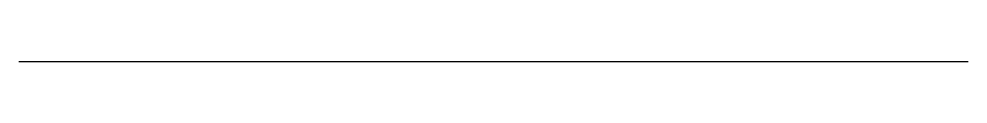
# Model space of a CAD drawing. Extents: x 0 to 2500000, y 0 to 0.
import ezdxf

# ---------------------------------------------------------------- set-up
doc = ezdxf.new("R2010")
doc.units = 13
doc.layers.add('DUVAR', color=1, linetype='CONTINUOUS')

msp = doc.modelspace()

# ---------------------------------------------------------------- linework, layer by layer
at = {"layer": 'DUVAR'}
msp.add_line((0, 0), (2500000, 0), dxfattribs=at)

doc.saveas('drawing.dxf')
